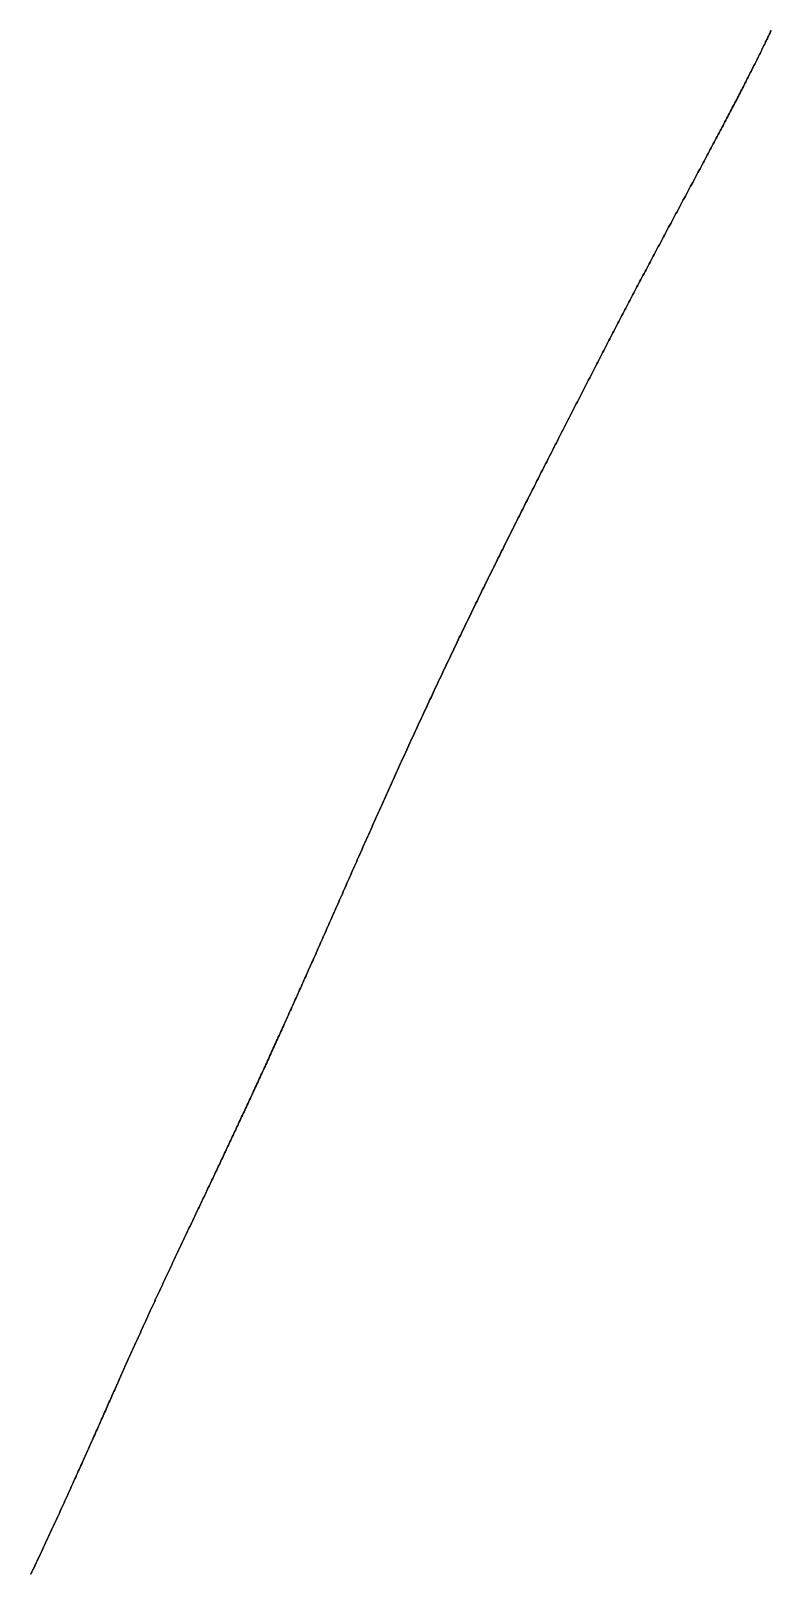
# Model space of a CAD drawing. Header units: inches. Extents: x 130170 to 284068, y 377793 to 804530.
# Drawn here: x 259324.7 to 259355.6, y 738793.1 to 738857.4 of the extents above; entities that cross this region are included whole.
import ezdxf

# ---------------------------------------------------------------- set-up
doc = ezdxf.new("R2010")
doc.units = ezdxf.units.IN
doc.header["$MEASUREMENT"] = 0
doc.layers.add('muni_il', color=7, linetype='Continuous')

msp = doc.modelspace()

# ---------------------------------------------------------------- linework, layer by layer
at = {"layer": 'muni_il'}
for points in [[(259324.721, 738793.056), (259324.766, 738793.151), (259324.811, 738793.246), (259324.856, 738793.341), (259324.9, 738793.435), (259324.944, 738793.529), (259324.988, 738793.623), (259325.032, 738793.717), (259325.076, 738793.81), (259325.12, 738793.903), (259325.163, 738793.995), (259325.206, 738794.087), (259325.249, 738794.179), (259325.292, 738794.271), (259325.334, 738794.362), (259325.376, 738794.453), (259325.419, 738794.544), (259325.46, 738794.634), (259325.502, 738794.724), (259325.544, 738794.814), (259325.585, 738794.903), (259325.626, 738794.992), (259325.667, 738795.08), (259325.708, 738795.169), (259325.748, 738795.257), (259325.789, 738795.344), (259325.829, 738795.432), (259325.869, 738795.519), (259325.909, 738795.605), (259325.948, 738795.692), (259325.988, 738795.778), (259326.027, 738795.863), (259326.066, 738795.949), (259326.105, 738796.034), (259326.143, 738796.118), (259326.182, 738796.203), (259326.22, 738796.287), (259326.258, 738796.37), (259326.296, 738796.454), (259326.334, 738796.537), (259326.371, 738796.619), (259326.408, 738796.702), (259326.445, 738796.784), (259326.482, 738796.865), (259326.519, 738796.947), (259326.556, 738797.028), (259326.592, 738797.108), (259326.628, 738797.189), (259326.665, 738797.269), (259326.7, 738797.348), (259326.736, 738797.428), (259326.772, 738797.507), (259326.807, 738797.585), (259326.842, 738797.664), (259326.877, 738797.742), (259326.912, 738797.819), (259326.947, 738797.897), (259326.982, 738797.974), (259327.016, 738798.05), (259327.05, 738798.127), (259327.084, 738798.203), (259327.118, 738798.279), (259327.152, 738798.354), (259327.185, 738798.429), (259327.219, 738798.504), (259327.252, 738798.578), (259327.285, 738798.653), (259327.318, 738798.727), (259327.351, 738798.8), (259327.384, 738798.873), (259327.416, 738798.946), (259327.449, 738799.019), (259327.481, 738799.091), (259327.513, 738799.163), (259327.545, 738799.235), (259327.577, 738799.307), (259327.608, 738799.378), (259327.64, 738799.449), (259327.671, 738799.519), (259327.703, 738799.59), (259327.734, 738799.66), (259327.765, 738799.729), (259327.796, 738799.799), (259327.827, 738799.868), (259327.857, 738799.937), (259327.888, 738800.006), (259327.918, 738800.074), (259327.948, 738800.142), (259327.979, 738800.21), (259328.009, 738800.278), (259328.039, 738800.345), (259328.069, 738800.412), (259328.098, 738800.479), (259328.128, 738800.545), (259328.157, 738800.612), (259328.187, 738800.678), (259328.216, 738800.744), (259328.245, 738800.809), (259328.275, 738800.875), (259328.304, 738800.94), (259328.333, 738801.005), (259328.361, 738801.069), (259328.39, 738801.134), (259328.419, 738801.198), (259328.447, 738801.262), (259328.476, 738801.326), (259328.504, 738801.389), (259328.533, 738801.453), (259328.561, 738801.516), (259328.589, 738801.579), (259328.617, 738801.642), (259328.645, 738801.704), (259328.673, 738801.767), (259328.701, 738801.829), (259328.729, 738801.891), (259328.756, 738801.953), (259328.784, 738802.014), (259328.812, 738802.076), (259328.839, 738802.137), (259328.867, 738802.198), (259328.894, 738802.259), (259328.921, 738802.32), (259328.949, 738802.381), (259328.976, 738802.441), (259329.003, 738802.501), (259329.03, 738802.562), (259329.057, 738802.622), (259329.085, 738802.682), (259329.112, 738802.741), (259329.139, 738802.801), (259329.165, 738802.861), (259329.192, 738802.92), (259329.219, 738802.979), (259329.246, 738803.038), (259329.273, 738803.097), (259329.3, 738803.156), (259329.326, 738803.215), (259329.353, 738803.274), (259329.38, 738803.332), (259329.406, 738803.391), (259329.433, 738803.449), (259329.46, 738803.508), (259329.486, 738803.566), (259329.513, 738803.624), (259329.539, 738803.682), (259329.566, 738803.74), (259329.592, 738803.798), (259329.619, 738803.856), (259329.645, 738803.913), (259329.672, 738803.971), (259329.699, 738804.029), (259329.725, 738804.086), (259329.752, 738804.144), (259329.778, 738804.201), (259329.804, 738804.259), (259329.831, 738804.316), (259329.857, 738804.374), (259329.884, 738804.431), (259329.91, 738804.488), (259329.937, 738804.546), (259329.963, 738804.603), (259329.99, 738804.66), (259330.017, 738804.717), (259330.043, 738804.774), (259330.07, 738804.832), (259330.096, 738804.889), (259330.123, 738804.946), (259330.15, 738805.003), (259330.176, 738805.06), (259330.203, 738805.118), (259330.23, 738805.175), (259330.256, 738805.232), (259330.283, 738805.289), (259330.31, 738805.347), (259330.337, 738805.404), (259330.363, 738805.461), (259330.39, 738805.518), (259330.417, 738805.576), (259330.444, 738805.633), (259330.471, 738805.691), (259330.498, 738805.748), (259330.525, 738805.806), (259330.552, 738805.863), (259330.579, 738805.921), (259330.606, 738805.978), (259330.633, 738806.036), (259330.661, 738806.094), (259330.688, 738806.152), (259330.715, 738806.209), (259330.743, 738806.267), (259330.77, 738806.325), (259330.797, 738806.384), (259330.825, 738806.442), (259330.852, 738806.5), (259330.88, 738806.558), (259330.907, 738806.617), (259330.935, 738806.675), (259330.963, 738806.734), (259330.991, 738806.792), (259331.018, 738806.851), (259331.046, 738806.91), (259331.074, 738806.969), (259331.102, 738807.028), (259331.13, 738807.087), (259331.158, 738807.146), (259331.187, 738807.205), (259331.215, 738807.265), (259331.243, 738807.324), (259331.271, 738807.384), (259331.3, 738807.444), (259331.328, 738807.504), (259331.357, 738807.564), (259331.385, 738807.624), (259331.414, 738807.684), (259331.442, 738807.744), (259331.471, 738807.805), (259331.5, 738807.865), (259331.529, 738807.926), (259331.558, 738807.987), (259331.587, 738808.048), (259331.616, 738808.109), (259331.645, 738808.17), (259331.674, 738808.231), (259331.703, 738808.293), (259331.733, 738808.354), (259331.762, 738808.416), (259331.791, 738808.478), (259331.821, 738808.54), (259331.85, 738808.602), (259331.88, 738808.665), (259331.91, 738808.727), (259331.94, 738808.79), (259331.969, 738808.852), (259331.999, 738808.915), (259332.029, 738808.978), (259332.059, 738809.042), (259332.089, 738809.105), (259332.119, 738809.169), (259332.15, 738809.232), (259332.18, 738809.296), (259332.21, 738809.36), (259332.241, 738809.424), (259332.271, 738809.488), (259332.302, 738809.553), (259332.332, 738809.617), (259332.363, 738809.682), (259332.394, 738809.747), (259332.424, 738809.812), (259332.455, 738809.877), (259332.486, 738809.942), (259332.517, 738810.008), (259332.548, 738810.073), (259332.58, 738810.139), (259332.611, 738810.205), (259332.642, 738810.271), (259332.673, 738810.338), (259332.705, 738810.404), (259332.736, 738810.471), (259332.768, 738810.537), (259332.799, 738810.604), (259332.831, 738810.671), (259332.862, 738810.739), (259332.894, 738810.806), (259332.926, 738810.874), (259332.958, 738810.941), (259332.99, 738811.009), (259333.022, 738811.077), (259333.054, 738811.145), (259333.086, 738811.214), (259333.118, 738811.282), (259333.15, 738811.351), (259333.183, 738811.42), (259333.215, 738811.489), (259333.247, 738811.558), (259333.28, 738811.627), (259333.313, 738811.697), (259333.345, 738811.766), (259333.378, 738811.836), (259333.41, 738811.906), (259333.443, 738811.976), (259333.476, 738812.046), (259333.509, 738812.117), (259333.542, 738812.187), (259333.575, 738812.258), (259333.608, 738812.329), (259333.641, 738812.4), (259333.674, 738812.471), (259333.707, 738812.542), (259333.74, 738812.614), (259333.774, 738812.685), (259333.807, 738812.757), (259333.84, 738812.829), (259333.874, 738812.901), (259333.907, 738812.973), (259333.941, 738813.046), (259333.974, 738813.118), (259334.008, 738813.191), (259334.042, 738813.264), (259334.075, 738813.337), (259334.109, 738813.41), (259334.143, 738813.483), (259334.177, 738813.557), (259334.211, 738813.63), (259334.245, 738813.704), (259334.279, 738813.778), (259334.313, 738813.852), (259334.347, 738813.926), (259334.381, 738814), (259334.415, 738814.075), (259334.45, 738814.149), (259334.484, 738814.224), (259334.518, 738814.299), (259334.553, 738814.374), (259334.587, 738814.449), (259334.622, 738814.525), (259334.656, 738814.6), (259334.691, 738814.676), (259334.725, 738814.752), (259334.76, 738814.827), (259334.794, 738814.903), (259334.829, 738814.98), (259334.864, 738815.056), (259334.899, 738815.132), (259334.934, 738815.209), (259334.968, 738815.286), (259335.003, 738815.362), (259335.038, 738815.439), (259335.073, 738815.516), (259335.108, 738815.594), (259335.143, 738815.671), (259335.179, 738815.749), (259335.214, 738815.826), (259335.249, 738815.904), (259335.284, 738815.982), (259335.319, 738816.06), (259335.355, 738816.138), (259335.39, 738816.217), (259335.426, 738816.295), (259335.461, 738816.374), (259335.497, 738816.453), (259335.532, 738816.532), (259335.568, 738816.611), (259335.603, 738816.69), (259335.639, 738816.769), (259335.675, 738816.848), (259335.71, 738816.928), (259335.746, 738817.008), (259335.782, 738817.087), (259335.818, 738817.167), (259335.854, 738817.248), (259335.89, 738817.328), (259335.925, 738817.408), (259335.962, 738817.489), (259335.998, 738817.569), (259336.034, 738817.65), (259336.07, 738817.731), (259336.106, 738817.812), (259336.142, 738817.893), (259336.179, 738817.974), (259336.215, 738818.056), (259336.251, 738818.137), (259336.288, 738818.219), (259336.324, 738818.301), (259336.361, 738818.383), (259336.397, 738818.465), (259336.434, 738818.547), (259336.47, 738818.629), (259336.507, 738818.712), (259336.544, 738818.794), (259336.581, 738818.877), (259336.617, 738818.96), (259336.654, 738819.043), (259336.691, 738819.126), (259336.728, 738819.209), (259336.765, 738819.293), (259336.802, 738819.376), (259336.839, 738819.46), (259336.877, 738819.544), (259336.914, 738819.628), (259336.951, 738819.712), (259336.988, 738819.796), (259337.026, 738819.88), (259337.063, 738819.965), (259337.101, 738820.049), (259337.138, 738820.134), (259337.176, 738820.219), (259337.213, 738820.304), (259337.251, 738820.389), (259337.289, 738820.474), (259337.327, 738820.56), (259337.364, 738820.645), (259337.402, 738820.731), (259337.44, 738820.817), (259337.478, 738820.903), (259337.516, 738820.989), (259337.555, 738821.075), (259337.593, 738821.161), (259337.631, 738821.248), (259337.669, 738821.335), (259337.708, 738821.421), (259337.746, 738821.508), (259337.785, 738821.595), (259337.823, 738821.682), (259337.862, 738821.77), (259337.901, 738821.857), (259337.939, 738821.945), (259337.978, 738822.032), (259338.017, 738822.12), (259338.056, 738822.208), (259338.095, 738822.296), (259338.134, 738822.384), (259338.173, 738822.473), (259338.212, 738822.561), (259338.252, 738822.65), (259338.291, 738822.739), (259338.33, 738822.827), (259338.37, 738822.916), (259338.409, 738823.005), (259338.449, 738823.095), (259338.489, 738823.184), (259338.528, 738823.273), (259338.568, 738823.363), (259338.608, 738823.453), (259338.648, 738823.543), (259338.688, 738823.633), (259338.728, 738823.723), (259338.769, 738823.813), (259338.809, 738823.904), (259338.849, 738823.994), (259338.889, 738824.085), (259338.93, 738824.175), (259338.97, 738824.266), (259339.011, 738824.357), (259339.052, 738824.448), (259339.092, 738824.539), (259339.133, 738824.631), (259339.174, 738824.722), (259339.215, 738824.814), (259339.256, 738824.905), (259339.297, 738824.997), (259339.339, 738825.089), (259339.38, 738825.181), (259339.421, 738825.273), (259339.463, 738825.365), (259339.504, 738825.457), (259339.546, 738825.55), (259339.588, 738825.643), (259339.629, 738825.735), (259339.671, 738825.828), (259339.713, 738825.921), (259339.755, 738826.014), (259339.797, 738826.107), (259339.839, 738826.2), (259339.881, 738826.293), (259339.923, 738826.386), (259339.966, 738826.48), (259340.008, 738826.573), (259340.051, 738826.667), (259340.093, 738826.76), (259340.136, 738826.854), (259340.179, 738826.948), (259340.221, 738827.042), (259340.264, 738827.136), (259340.307, 738827.23), (259340.35, 738827.324), (259340.393, 738827.418), (259340.436, 738827.513), (259340.48, 738827.607), (259340.523, 738827.701), (259340.566, 738827.796), (259340.61, 738827.89), (259340.653, 738827.985), (259340.697, 738828.08), (259340.74, 738828.175), (259340.784, 738828.27), (259340.828, 738828.364), (259340.872, 738828.459), (259340.916, 738828.554), (259340.96, 738828.649), (259341.004, 738828.745), (259341.048, 738828.84), (259341.092, 738828.935), (259341.137, 738829.03), (259341.181, 738829.125), (259341.225, 738829.221), (259341.27, 738829.316), (259341.314, 738829.412), (259341.359, 738829.507), (259341.403, 738829.603), (259341.448, 738829.698), (259341.493, 738829.794), (259341.538, 738829.889), (259341.583, 738829.985), (259341.628, 738830.081), (259341.673, 738830.176), (259341.718, 738830.272), (259341.763, 738830.368), (259341.808, 738830.463), (259341.853, 738830.559), (259341.898, 738830.655), (259341.944, 738830.751), (259341.989, 738830.846), (259342.035, 738830.942), (259342.08, 738831.038), (259342.126, 738831.134), (259342.171, 738831.229), (259342.217, 738831.325), (259342.262, 738831.421), (259342.308, 738831.517), (259342.354, 738831.612), (259342.4, 738831.708), (259342.446, 738831.804), (259342.491, 738831.899), (259342.537, 738831.995), (259342.583, 738832.091), (259342.629, 738832.186), (259342.675, 738832.282), (259342.721, 738832.378), (259342.767, 738832.473), (259342.814, 738832.569), (259342.86, 738832.664), (259342.906, 738832.76), (259342.952, 738832.855), (259342.998, 738832.951), (259343.045, 738833.046), (259343.091, 738833.141), (259343.137, 738833.237), (259343.184, 738833.332), (259343.23, 738833.427), (259343.276, 738833.522), (259343.323, 738833.617), (259343.369, 738833.712), (259343.416, 738833.807), (259343.462, 738833.902), (259343.509, 738833.997), (259343.555, 738834.092), (259343.602, 738834.187), (259343.648, 738834.281), (259343.695, 738834.376), (259343.741, 738834.47), (259343.788, 738834.565), (259343.834, 738834.659), (259343.881, 738834.754), (259343.927, 738834.848), (259343.974, 738834.942), (259344.02, 738835.036), (259344.067, 738835.13), (259344.113, 738835.224), (259344.16, 738835.318), (259344.206, 738835.412), (259344.253, 738835.505), (259344.299, 738835.599), (259344.346, 738835.692), (259344.392, 738835.786), (259344.439, 738835.879), (259344.485, 738835.972), (259344.532, 738836.065), (259344.578, 738836.158), (259344.625, 738836.251), (259344.671, 738836.344), (259344.717, 738836.436), (259344.764, 738836.529), (259344.81, 738836.621), (259344.856, 738836.714), (259344.902, 738836.806), (259344.949, 738836.898), (259344.995, 738836.99), (259345.041, 738837.082), (259345.087, 738837.174), (259345.133, 738837.265), (259345.179, 738837.357), (259345.225, 738837.448), (259345.271, 738837.539), (259345.317, 738837.631), (259345.363, 738837.722), (259345.409, 738837.812), (259345.455, 738837.903), (259345.501, 738837.994), (259345.546, 738838.084), (259345.592, 738838.175), (259345.638, 738838.265), (259345.683, 738838.355), (259345.729, 738838.445), (259345.774, 738838.535), (259345.82, 738838.624), (259345.865, 738838.714), (259345.911, 738838.803), (259345.956, 738838.893), (259346.001, 738838.982), (259346.046, 738839.071), (259346.091, 738839.159), (259346.137, 738839.248), (259346.181, 738839.337), (259346.227, 738839.425), (259346.271, 738839.513), (259346.316, 738839.601), (259346.361, 738839.689), (259346.406, 738839.777), (259346.45, 738839.865), (259346.495, 738839.952), (259346.54, 738840.04), (259346.584, 738840.127), (259346.629, 738840.214), (259346.673, 738840.301), (259346.717, 738840.388), (259346.761, 738840.474), (259346.806, 738840.561), (259346.85, 738840.647), (259346.894, 738840.733), (259346.938, 738840.819), (259346.982, 738840.905), (259347.026, 738840.991), (259347.069, 738841.076), (259347.113, 738841.162), (259347.157, 738841.247), (259347.2, 738841.332), (259347.244, 738841.417), (259347.287, 738841.502), (259347.331, 738841.587), (259347.374, 738841.671), (259347.417, 738841.756), (259347.461, 738841.84), (259347.504, 738841.924), (259347.547, 738842.008), (259347.59, 738842.092), (259347.633, 738842.175), (259347.676, 738842.259), (259347.719, 738842.342), (259347.762, 738842.426), (259347.805, 738842.509), (259347.847, 738842.592), (259347.89, 738842.675), (259347.933, 738842.758), (259347.975, 738842.84), (259348.018, 738842.923), (259348.06, 738843.005), (259348.103, 738843.087), (259348.145, 738843.17), (259348.187, 738843.252), (259348.23, 738843.334), (259348.272, 738843.415), (259348.314, 738843.497), (259348.356, 738843.579), (259348.398, 738843.66), (259348.44, 738843.741), (259348.482, 738843.823), (259348.524, 738843.904), (259348.566, 738843.985), (259348.608, 738844.066), (259348.65, 738844.147), (259348.692, 738844.228), (259348.734, 738844.308), (259348.776, 738844.389), (259348.818, 738844.47), (259348.86, 738844.55), (259348.901, 738844.63), (259348.943, 738844.711), (259348.985, 738844.791), (259349.027, 738844.871), (259349.068, 738844.952), (259349.11, 738845.032), (259349.152, 738845.112), (259349.193, 738845.192), (259349.235, 738845.272), (259349.277, 738845.352), (259349.319, 738845.431), (259349.36, 738845.511), (259349.402, 738845.591), (259349.444, 738845.671), (259349.485, 738845.751), (259349.527, 738845.83), (259349.569, 738845.91), (259349.611, 738845.99), (259349.653, 738846.069), (259349.694, 738846.149), (259349.736, 738846.228), (259349.778, 738846.308), (259349.82, 738846.388), (259349.862, 738846.468), (259349.904, 738846.547), (259349.946, 738846.627), (259349.988, 738846.707), (259350.03, 738846.786), (259350.072, 738846.866), (259350.114, 738846.946), (259350.156, 738847.025), (259350.198, 738847.105), (259350.24, 738847.185), (259350.283, 738847.265), (259350.325, 738847.345), (259350.367, 738847.425), (259350.41, 738847.505), (259350.452, 738847.585), (259350.494, 738847.665), (259350.537, 738847.745), (259350.579, 738847.825), (259350.622, 738847.905), (259350.665, 738847.985), (259350.707, 738848.066), (259350.75, 738848.146), (259350.793, 738848.226), (259350.836, 738848.307), (259350.879, 738848.387), (259350.922, 738848.468), (259350.965, 738848.548), (259351.008, 738848.629), (259351.051, 738848.71), (259351.094, 738848.791), (259351.137, 738848.871), (259351.18, 738848.952), (259351.224, 738849.033), (259351.267, 738849.114), (259351.31, 738849.195), (259351.354, 738849.276), (259351.397, 738849.358), (259351.441, 738849.439), (259351.484, 738849.52), (259351.528, 738849.601), (259351.571, 738849.683), (259351.615, 738849.764), (259351.659, 738849.845), (259351.702, 738849.927), (259351.746, 738850.008), (259351.79, 738850.09), (259351.833, 738850.171), (259351.877, 738850.253), (259351.921, 738850.334), (259351.964, 738850.416), (259352.008, 738850.497), (259352.052, 738850.579), (259352.095, 738850.66), (259352.139, 738850.741), (259352.183, 738850.823), (259352.227, 738850.904), (259352.27, 738850.985), (259352.314, 738851.067), (259352.357, 738851.148), (259352.401, 738851.229), (259352.444, 738851.31), (259352.488, 738851.391), (259352.531, 738851.472), (259352.574, 738851.553), (259352.617, 738851.633), (259352.661, 738851.714), (259352.704, 738851.794), (259352.747, 738851.875), (259352.789, 738851.955), (259352.832, 738852.035), (259352.875, 738852.115), (259352.917, 738852.194), (259352.96, 738852.274), (259353.002, 738852.353), (259353.044, 738852.432), (259353.086, 738852.511), (259353.128, 738852.59), (259353.17, 738852.668), (259353.212, 738852.746), (259353.253, 738852.824), (259353.294, 738852.902), (259353.335, 738852.979), (259353.376, 738853.056), (259353.417, 738853.133), (259353.457, 738853.21), (259353.498, 738853.286), (259353.538, 738853.362), (259353.578, 738853.437), (259353.617, 738853.512), (259353.657, 738853.587), (259353.696, 738853.662), (259353.735, 738853.736), (259353.774, 738853.809), (259353.812, 738853.883), (259353.85, 738853.956), (259353.888, 738854.028), (259353.926, 738854.1), (259353.963, 738854.172), (259354.001, 738854.243), (259354.038, 738854.314), (259354.074, 738854.385), (259354.111, 738854.454), (259354.147, 738854.524), (259354.183, 738854.593), (259354.218, 738854.662), (259354.253, 738854.73), (259354.288, 738854.797), (259354.323, 738854.865), (259354.357, 738854.931), (259354.391, 738854.998), (259354.425, 738855.063), (259354.459, 738855.129), (259354.492, 738855.193), (259354.525, 738855.258), (259354.557, 738855.322), (259354.589, 738855.385), (259354.621, 738855.448), (259354.653, 738855.51), (259354.684, 738855.572), (259354.715, 738855.634), (259354.746, 738855.694), (259354.777, 738855.755), (259354.807, 738855.815), (259354.837, 738855.875), (259354.866, 738855.934), (259354.896, 738855.992), (259354.925, 738856.05), (259354.954, 738856.108), (259354.982, 738856.165), (259355.01, 738856.222), (259355.038, 738856.278), (259355.066, 738856.334), (259355.093, 738856.389), (259355.12, 738856.444), (259355.147, 738856.499), (259355.174, 738856.553), (259355.2, 738856.606), (259355.226, 738856.659), (259355.252, 738856.712), (259355.277, 738856.764), (259355.303, 738856.815), (259355.327, 738856.866), (259355.352, 738856.917), (259355.377, 738856.967), (259355.401, 738857.017), (259355.425, 738857.066), (259355.448, 738857.115), (259355.472, 738857.163), (259355.495, 738857.21), (259355.517, 738857.258), (259355.54, 738857.304), (259355.562, 738857.35), (259355.584, 738857.395)], [(259355.584, 738857.395), (259355.562, 738857.35), (259355.54, 738857.304), (259355.517, 738857.258), (259355.495, 738857.21), (259355.472, 738857.163), (259355.448, 738857.115), (259355.425, 738857.066), (259355.401, 738857.017), (259355.377, 738856.967), (259355.352, 738856.917), (259355.327, 738856.866), (259355.303, 738856.815), (259355.277, 738856.764), (259355.252, 738856.712), (259355.226, 738856.659), (259355.2, 738856.606), (259355.174, 738856.553), (259355.147, 738856.499), (259355.12, 738856.444), (259355.093, 738856.389), (259355.066, 738856.334), (259355.038, 738856.278), (259355.01, 738856.222), (259354.982, 738856.165), (259354.954, 738856.108), (259354.925, 738856.05), (259354.896, 738855.992), (259354.866, 738855.934), (259354.837, 738855.875), (259354.807, 738855.815), (259354.777, 738855.755), (259354.746, 738855.694), (259354.715, 738855.634), (259354.684, 738855.572), (259354.653, 738855.51), (259354.621, 738855.448), (259354.589, 738855.385), (259354.557, 738855.322), (259354.525, 738855.258), (259354.492, 738855.193), (259354.459, 738855.129), (259354.425, 738855.063), (259354.391, 738854.998), (259354.357, 738854.931), (259354.323, 738854.865), (259354.288, 738854.797), (259354.253, 738854.73), (259354.218, 738854.662), (259354.183, 738854.593), (259354.147, 738854.524), (259354.111, 738854.454), (259354.074, 738854.385), (259354.038, 738854.314), (259354.001, 738854.243), (259353.963, 738854.172), (259353.926, 738854.1), (259353.888, 738854.028), (259353.85, 738853.956), (259353.812, 738853.883), (259353.774, 738853.809), (259353.735, 738853.736), (259353.696, 738853.662), (259353.657, 738853.587), (259353.617, 738853.512), (259353.578, 738853.437), (259353.538, 738853.362), (259353.498, 738853.286), (259353.457, 738853.21), (259353.417, 738853.133), (259353.376, 738853.056), (259353.335, 738852.979), (259353.294, 738852.902), (259353.253, 738852.824), (259353.212, 738852.746), (259353.17, 738852.668), (259353.128, 738852.59), (259353.086, 738852.511), (259353.044, 738852.432), (259353.002, 738852.353), (259352.96, 738852.274), (259352.917, 738852.194), (259352.875, 738852.115), (259352.832, 738852.035), (259352.789, 738851.955), (259352.747, 738851.875), (259352.704, 738851.794), (259352.661, 738851.714), (259352.617, 738851.633), (259352.574, 738851.553), (259352.531, 738851.472), (259352.488, 738851.391), (259352.444, 738851.31), (259352.401, 738851.229), (259352.357, 738851.148), (259352.314, 738851.067), (259352.27, 738850.985), (259352.227, 738850.904), (259352.183, 738850.823), (259352.139, 738850.741), (259352.095, 738850.66), (259352.052, 738850.579), (259352.008, 738850.497), (259351.964, 738850.416), (259351.921, 738850.334), (259351.877, 738850.253), (259351.833, 738850.171), (259351.79, 738850.09), (259351.746, 738850.008), (259351.702, 738849.927), (259351.659, 738849.845), (259351.615, 738849.764), (259351.571, 738849.683), (259351.528, 738849.601), (259351.484, 738849.52), (259351.441, 738849.439), (259351.397, 738849.358), (259351.354, 738849.276), (259351.31, 738849.195), (259351.267, 738849.114), (259351.224, 738849.033), (259351.18, 738848.952), (259351.137, 738848.871), (259351.094, 738848.791), (259351.051, 738848.71), (259351.008, 738848.629), (259350.965, 738848.548), (259350.922, 738848.468), (259350.879, 738848.387), (259350.836, 738848.307), (259350.793, 738848.226), (259350.75, 738848.146), (259350.707, 738848.066), (259350.665, 738847.985), (259350.622, 738847.905), (259350.579, 738847.825), (259350.537, 738847.745), (259350.494, 738847.665), (259350.452, 738847.585), (259350.41, 738847.505), (259350.367, 738847.425), (259350.325, 738847.345), (259350.283, 738847.265), (259350.24, 738847.185), (259350.198, 738847.105), (259350.156, 738847.025), (259350.114, 738846.946), (259350.072, 738846.866), (259350.03, 738846.786), (259349.988, 738846.707), (259349.946, 738846.627), (259349.904, 738846.547), (259349.862, 738846.468), (259349.82, 738846.388), (259349.778, 738846.308), (259349.736, 738846.228), (259349.694, 738846.149), (259349.653, 738846.069), (259349.611, 738845.99), (259349.569, 738845.91), (259349.527, 738845.83), (259349.485, 738845.751), (259349.444, 738845.671), (259349.402, 738845.591), (259349.36, 738845.511), (259349.319, 738845.431), (259349.277, 738845.352), (259349.235, 738845.272), (259349.193, 738845.192), (259349.152, 738845.112), (259349.11, 738845.032), (259349.068, 738844.952), (259349.027, 738844.871), (259348.985, 738844.791), (259348.943, 738844.711), (259348.901, 738844.63), (259348.86, 738844.55), (259348.818, 738844.47), (259348.776, 738844.389), (259348.734, 738844.308), (259348.692, 738844.228), (259348.65, 738844.147), (259348.608, 738844.066), (259348.566, 738843.985), (259348.524, 738843.904), (259348.482, 738843.823), (259348.44, 738843.741), (259348.398, 738843.66), (259348.356, 738843.579), (259348.314, 738843.497), (259348.272, 738843.415), (259348.23, 738843.334), (259348.187, 738843.252), (259348.145, 738843.17), (259348.103, 738843.087), (259348.06, 738843.005), (259348.018, 738842.923), (259347.975, 738842.84), (259347.933, 738842.758), (259347.89, 738842.675), (259347.847, 738842.592), (259347.805, 738842.509), (259347.762, 738842.426), (259347.719, 738842.342), (259347.676, 738842.259), (259347.633, 738842.175), (259347.59, 738842.092), (259347.547, 738842.008), (259347.504, 738841.924), (259347.461, 738841.84), (259347.417, 738841.756), (259347.374, 738841.671), (259347.331, 738841.587), (259347.287, 738841.502), (259347.244, 738841.417), (259347.2, 738841.332), (259347.157, 738841.247), (259347.113, 738841.162), (259347.069, 738841.076), (259347.026, 738840.991), (259346.982, 738840.905), (259346.938, 738840.819), (259346.894, 738840.733), (259346.85, 738840.647), (259346.806, 738840.561), (259346.761, 738840.474), (259346.717, 738840.388), (259346.673, 738840.301), (259346.629, 738840.214), (259346.584, 738840.127), (259346.54, 738840.04), (259346.495, 738839.952), (259346.45, 738839.865), (259346.406, 738839.777), (259346.361, 738839.689), (259346.316, 738839.601), (259346.271, 738839.513), (259346.227, 738839.425), (259346.181, 738839.337), (259346.137, 738839.248), (259346.091, 738839.159), (259346.046, 738839.071), (259346.001, 738838.982), (259345.956, 738838.893), (259345.911, 738838.803), (259345.865, 738838.714), (259345.82, 738838.624), (259345.774, 738838.535), (259345.729, 738838.445), (259345.683, 738838.355), (259345.638, 738838.265), (259345.592, 738838.175), (259345.546, 738838.084), (259345.501, 738837.994), (259345.455, 738837.903), (259345.409, 738837.812), (259345.363, 738837.722), (259345.317, 738837.631), (259345.271, 738837.539), (259345.225, 738837.448), (259345.179, 738837.357), (259345.133, 738837.265), (259345.087, 738837.174), (259345.041, 738837.082), (259344.995, 738836.99), (259344.949, 738836.898), (259344.902, 738836.806), (259344.856, 738836.714), (259344.81, 738836.621), (259344.764, 738836.529), (259344.717, 738836.436), (259344.671, 738836.344), (259344.625, 738836.251), (259344.578, 738836.158), (259344.532, 738836.065), (259344.485, 738835.972), (259344.439, 738835.879), (259344.392, 738835.786), (259344.346, 738835.692), (259344.299, 738835.599), (259344.253, 738835.505), (259344.206, 738835.412), (259344.16, 738835.318), (259344.113, 738835.224), (259344.067, 738835.13), (259344.02, 738835.036), (259343.974, 738834.942), (259343.927, 738834.848), (259343.881, 738834.754), (259343.834, 738834.659), (259343.788, 738834.565), (259343.741, 738834.47), (259343.695, 738834.376), (259343.648, 738834.281), (259343.602, 738834.187), (259343.555, 738834.092), (259343.509, 738833.997), (259343.462, 738833.902), (259343.416, 738833.807), (259343.369, 738833.712), (259343.323, 738833.617), (259343.276, 738833.522), (259343.23, 738833.427), (259343.184, 738833.332), (259343.137, 738833.237), (259343.091, 738833.141), (259343.045, 738833.046), (259342.998, 738832.951), (259342.952, 738832.855), (259342.906, 738832.76), (259342.86, 738832.664), (259342.814, 738832.569), (259342.767, 738832.473), (259342.721, 738832.378), (259342.675, 738832.282), (259342.629, 738832.186), (259342.583, 738832.091), (259342.537, 738831.995), (259342.491, 738831.899), (259342.446, 738831.804), (259342.4, 738831.708), (259342.354, 738831.612), (259342.308, 738831.517), (259342.262, 738831.421), (259342.217, 738831.325), (259342.171, 738831.229), (259342.126, 738831.134), (259342.08, 738831.038), (259342.035, 738830.942), (259341.989, 738830.846), (259341.944, 738830.751), (259341.898, 738830.655), (259341.853, 738830.559), (259341.808, 738830.463), (259341.763, 738830.368), (259341.718, 738830.272), (259341.673, 738830.176), (259341.628, 738830.081), (259341.583, 738829.985), (259341.538, 738829.889), (259341.493, 738829.794), (259341.448, 738829.698), (259341.403, 738829.603), (259341.359, 738829.507), (259341.314, 738829.412), (259341.27, 738829.316), (259341.225, 738829.221), (259341.181, 738829.125), (259341.137, 738829.03), (259341.092, 738828.935), (259341.048, 738828.84), (259341.004, 738828.745), (259340.96, 738828.649), (259340.916, 738828.554), (259340.872, 738828.459), (259340.828, 738828.364), (259340.784, 738828.27), (259340.74, 738828.175), (259340.697, 738828.08), (259340.653, 738827.985), (259340.61, 738827.89), (259340.566, 738827.796), (259340.523, 738827.701), (259340.48, 738827.607), (259340.436, 738827.513), (259340.393, 738827.418), (259340.35, 738827.324), (259340.307, 738827.23), (259340.264, 738827.136), (259340.221, 738827.042), (259340.179, 738826.948), (259340.136, 738826.854), (259340.093, 738826.76), (259340.051, 738826.667), (259340.008, 738826.573), (259339.966, 738826.48), (259339.923, 738826.386), (259339.881, 738826.293), (259339.839, 738826.2), (259339.797, 738826.107), (259339.755, 738826.014), (259339.713, 738825.921), (259339.671, 738825.828), (259339.629, 738825.735), (259339.588, 738825.643), (259339.546, 738825.55), (259339.504, 738825.457), (259339.463, 738825.365), (259339.421, 738825.273), (259339.38, 738825.181), (259339.339, 738825.089), (259339.297, 738824.997), (259339.256, 738824.905), (259339.215, 738824.814), (259339.174, 738824.722), (259339.133, 738824.631), (259339.092, 738824.539), (259339.052, 738824.448), (259339.011, 738824.357), (259338.97, 738824.266), (259338.93, 738824.175), (259338.889, 738824.085), (259338.849, 738823.994), (259338.809, 738823.904), (259338.769, 738823.813), (259338.728, 738823.723), (259338.688, 738823.633), (259338.648, 738823.543), (259338.608, 738823.453), (259338.568, 738823.363), (259338.528, 738823.273), (259338.489, 738823.184), (259338.449, 738823.095), (259338.409, 738823.005), (259338.37, 738822.916), (259338.33, 738822.827), (259338.291, 738822.739), (259338.252, 738822.65), (259338.212, 738822.561), (259338.173, 738822.473), (259338.134, 738822.384), (259338.095, 738822.296), (259338.056, 738822.208), (259338.017, 738822.12), (259337.978, 738822.032), (259337.939, 738821.945), (259337.901, 738821.857), (259337.862, 738821.77), (259337.823, 738821.682), (259337.785, 738821.595), (259337.746, 738821.508), (259337.708, 738821.421), (259337.669, 738821.335), (259337.631, 738821.248), (259337.593, 738821.161), (259337.555, 738821.075), (259337.516, 738820.989), (259337.478, 738820.903), (259337.44, 738820.817), (259337.402, 738820.731), (259337.364, 738820.645), (259337.327, 738820.56), (259337.289, 738820.474), (259337.251, 738820.389), (259337.213, 738820.304), (259337.176, 738820.219), (259337.138, 738820.134), (259337.101, 738820.049), (259337.063, 738819.965), (259337.026, 738819.88), (259336.988, 738819.796), (259336.951, 738819.712), (259336.914, 738819.628), (259336.877, 738819.544), (259336.839, 738819.46), (259336.802, 738819.376), (259336.765, 738819.293), (259336.728, 738819.209), (259336.691, 738819.126), (259336.654, 738819.043), (259336.617, 738818.96), (259336.581, 738818.877), (259336.544, 738818.794), (259336.507, 738818.712), (259336.47, 738818.629), (259336.434, 738818.547), (259336.397, 738818.465), (259336.361, 738818.383), (259336.324, 738818.301), (259336.288, 738818.219), (259336.251, 738818.137), (259336.215, 738818.056), (259336.179, 738817.974), (259336.142, 738817.893), (259336.106, 738817.812), (259336.07, 738817.731), (259336.034, 738817.65), (259335.998, 738817.569), (259335.962, 738817.489), (259335.925, 738817.408), (259335.89, 738817.328), (259335.854, 738817.248), (259335.818, 738817.167), (259335.782, 738817.087), (259335.746, 738817.008), (259335.71, 738816.928), (259335.675, 738816.848), (259335.639, 738816.769), (259335.603, 738816.69), (259335.568, 738816.611), (259335.532, 738816.532), (259335.497, 738816.453), (259335.461, 738816.374), (259335.426, 738816.295), (259335.39, 738816.217), (259335.355, 738816.138), (259335.319, 738816.06), (259335.284, 738815.982), (259335.249, 738815.904), (259335.214, 738815.826), (259335.179, 738815.749), (259335.143, 738815.671), (259335.108, 738815.594), (259335.073, 738815.516), (259335.038, 738815.439), (259335.003, 738815.362), (259334.968, 738815.286), (259334.934, 738815.209), (259334.899, 738815.132), (259334.864, 738815.056), (259334.829, 738814.98), (259334.794, 738814.903), (259334.76, 738814.827), (259334.725, 738814.752), (259334.691, 738814.676), (259334.656, 738814.6), (259334.622, 738814.525), (259334.587, 738814.449), (259334.553, 738814.374), (259334.518, 738814.299), (259334.484, 738814.224), (259334.45, 738814.149), (259334.415, 738814.075), (259334.381, 738814), (259334.347, 738813.926), (259334.313, 738813.852), (259334.279, 738813.778), (259334.245, 738813.704), (259334.211, 738813.63), (259334.177, 738813.557), (259334.143, 738813.483), (259334.109, 738813.41), (259334.075, 738813.337), (259334.042, 738813.264), (259334.008, 738813.191), (259333.974, 738813.118), (259333.941, 738813.046), (259333.907, 738812.973), (259333.874, 738812.901), (259333.84, 738812.829), (259333.807, 738812.757), (259333.774, 738812.685), (259333.74, 738812.614), (259333.707, 738812.542), (259333.674, 738812.471), (259333.641, 738812.4), (259333.608, 738812.329), (259333.575, 738812.258), (259333.542, 738812.187), (259333.509, 738812.117), (259333.476, 738812.046), (259333.443, 738811.976), (259333.41, 738811.906), (259333.378, 738811.836), (259333.345, 738811.766), (259333.313, 738811.697), (259333.28, 738811.627), (259333.247, 738811.558), (259333.215, 738811.489), (259333.183, 738811.42), (259333.15, 738811.351), (259333.118, 738811.282), (259333.086, 738811.214), (259333.054, 738811.145), (259333.022, 738811.077), (259332.99, 738811.009), (259332.958, 738810.941), (259332.926, 738810.874), (259332.894, 738810.806), (259332.862, 738810.739), (259332.831, 738810.671), (259332.799, 738810.604), (259332.768, 738810.537), (259332.736, 738810.471), (259332.705, 738810.404), (259332.673, 738810.338), (259332.642, 738810.271), (259332.611, 738810.205), (259332.58, 738810.139), (259332.548, 738810.073), (259332.517, 738810.008), (259332.486, 738809.942), (259332.455, 738809.877), (259332.424, 738809.812), (259332.394, 738809.747), (259332.363, 738809.682), (259332.332, 738809.617), (259332.302, 738809.553), (259332.271, 738809.488), (259332.241, 738809.424), (259332.21, 738809.36), (259332.18, 738809.296), (259332.15, 738809.232), (259332.119, 738809.169), (259332.089, 738809.105), (259332.059, 738809.042), (259332.029, 738808.978), (259331.999, 738808.915), (259331.969, 738808.852), (259331.94, 738808.79), (259331.91, 738808.727), (259331.88, 738808.665), (259331.85, 738808.602), (259331.821, 738808.54), (259331.791, 738808.478), (259331.762, 738808.416), (259331.733, 738808.354), (259331.703, 738808.293), (259331.674, 738808.231), (259331.645, 738808.17), (259331.616, 738808.109), (259331.587, 738808.048), (259331.558, 738807.987), (259331.529, 738807.926), (259331.5, 738807.865), (259331.471, 738807.805), (259331.442, 738807.744), (259331.414, 738807.684), (259331.385, 738807.624), (259331.357, 738807.564), (259331.328, 738807.504), (259331.3, 738807.444), (259331.271, 738807.384), (259331.243, 738807.324), (259331.215, 738807.265), (259331.187, 738807.205), (259331.158, 738807.146), (259331.13, 738807.087), (259331.102, 738807.028), (259331.074, 738806.969), (259331.046, 738806.91), (259331.018, 738806.851), (259330.991, 738806.792), (259330.963, 738806.734), (259330.935, 738806.675), (259330.907, 738806.617), (259330.88, 738806.558), (259330.852, 738806.5), (259330.825, 738806.442), (259330.797, 738806.384), (259330.77, 738806.325), (259330.743, 738806.267), (259330.715, 738806.209), (259330.688, 738806.152), (259330.661, 738806.094), (259330.633, 738806.036), (259330.606, 738805.978), (259330.579, 738805.921), (259330.552, 738805.863), (259330.525, 738805.806), (259330.498, 738805.748), (259330.471, 738805.691), (259330.444, 738805.633), (259330.417, 738805.576), (259330.39, 738805.518), (259330.363, 738805.461), (259330.337, 738805.404), (259330.31, 738805.347), (259330.283, 738805.289), (259330.256, 738805.232), (259330.23, 738805.175), (259330.203, 738805.118), (259330.176, 738805.06), (259330.15, 738805.003), (259330.123, 738804.946), (259330.096, 738804.889), (259330.07, 738804.832), (259330.043, 738804.774), (259330.017, 738804.717), (259329.99, 738804.66), (259329.963, 738804.603), (259329.937, 738804.546), (259329.91, 738804.488), (259329.884, 738804.431), (259329.857, 738804.374), (259329.831, 738804.316), (259329.804, 738804.259), (259329.778, 738804.201), (259329.752, 738804.144), (259329.725, 738804.086), (259329.699, 738804.029), (259329.672, 738803.971), (259329.645, 738803.913), (259329.619, 738803.856), (259329.592, 738803.798), (259329.566, 738803.74), (259329.539, 738803.682), (259329.513, 738803.624), (259329.486, 738803.566), (259329.46, 738803.508), (259329.433, 738803.449), (259329.406, 738803.391), (259329.38, 738803.332), (259329.353, 738803.274), (259329.326, 738803.215), (259329.3, 738803.156), (259329.273, 738803.097), (259329.246, 738803.038), (259329.219, 738802.979), (259329.192, 738802.92), (259329.165, 738802.861), (259329.139, 738802.801), (259329.112, 738802.741), (259329.085, 738802.682), (259329.057, 738802.622), (259329.03, 738802.562), (259329.003, 738802.501), (259328.976, 738802.441), (259328.949, 738802.381), (259328.921, 738802.32), (259328.894, 738802.259), (259328.867, 738802.198), (259328.839, 738802.137), (259328.812, 738802.076), (259328.784, 738802.014), (259328.756, 738801.953), (259328.729, 738801.891), (259328.701, 738801.829), (259328.673, 738801.767), (259328.645, 738801.704), (259328.617, 738801.642), (259328.589, 738801.579), (259328.561, 738801.516), (259328.533, 738801.453), (259328.504, 738801.389), (259328.476, 738801.326), (259328.447, 738801.262), (259328.419, 738801.198), (259328.39, 738801.134), (259328.361, 738801.069), (259328.333, 738801.005), (259328.304, 738800.94), (259328.275, 738800.875), (259328.245, 738800.809), (259328.216, 738800.744), (259328.187, 738800.678), (259328.157, 738800.612), (259328.128, 738800.545), (259328.098, 738800.479), (259328.069, 738800.412), (259328.039, 738800.345), (259328.009, 738800.278), (259327.979, 738800.21), (259327.948, 738800.142), (259327.918, 738800.074), (259327.888, 738800.006), (259327.857, 738799.937), (259327.827, 738799.868), (259327.796, 738799.799), (259327.765, 738799.729), (259327.734, 738799.66), (259327.703, 738799.59), (259327.671, 738799.519), (259327.64, 738799.449), (259327.608, 738799.378), (259327.577, 738799.307), (259327.545, 738799.235), (259327.513, 738799.163), (259327.481, 738799.091), (259327.449, 738799.019), (259327.416, 738798.946), (259327.384, 738798.873), (259327.351, 738798.8), (259327.318, 738798.727), (259327.285, 738798.653), (259327.252, 738798.578), (259327.219, 738798.504), (259327.185, 738798.429), (259327.152, 738798.354), (259327.118, 738798.279), (259327.084, 738798.203), (259327.05, 738798.127), (259327.016, 738798.05), (259326.982, 738797.974), (259326.947, 738797.897), (259326.912, 738797.819), (259326.877, 738797.742), (259326.842, 738797.664), (259326.807, 738797.585), (259326.772, 738797.507), (259326.736, 738797.428), (259326.7, 738797.348), (259326.665, 738797.269), (259326.628, 738797.189), (259326.592, 738797.108), (259326.556, 738797.028), (259326.519, 738796.947), (259326.482, 738796.865), (259326.445, 738796.784), (259326.408, 738796.702), (259326.371, 738796.619), (259326.334, 738796.537), (259326.296, 738796.454), (259326.258, 738796.37), (259326.22, 738796.287), (259326.182, 738796.203), (259326.143, 738796.118), (259326.105, 738796.034), (259326.066, 738795.949), (259326.027, 738795.863), (259325.988, 738795.778), (259325.948, 738795.692), (259325.909, 738795.605), (259325.869, 738795.519), (259325.829, 738795.432), (259325.789, 738795.344), (259325.748, 738795.257), (259325.708, 738795.169), (259325.667, 738795.08), (259325.626, 738794.992), (259325.585, 738794.903), (259325.544, 738794.814), (259325.502, 738794.724), (259325.46, 738794.634), (259325.419, 738794.544), (259325.376, 738794.453), (259325.334, 738794.362), (259325.292, 738794.271), (259325.249, 738794.179), (259325.206, 738794.087), (259325.163, 738793.995), (259325.12, 738793.903), (259325.076, 738793.81), (259325.032, 738793.717), (259324.988, 738793.623), (259324.944, 738793.529), (259324.9, 738793.435), (259324.856, 738793.341), (259324.811, 738793.246), (259324.766, 738793.151), (259324.721, 738793.056)]]:
    msp.add_lwpolyline(points, dxfattribs=at)

doc.saveas('drawing.dxf')
